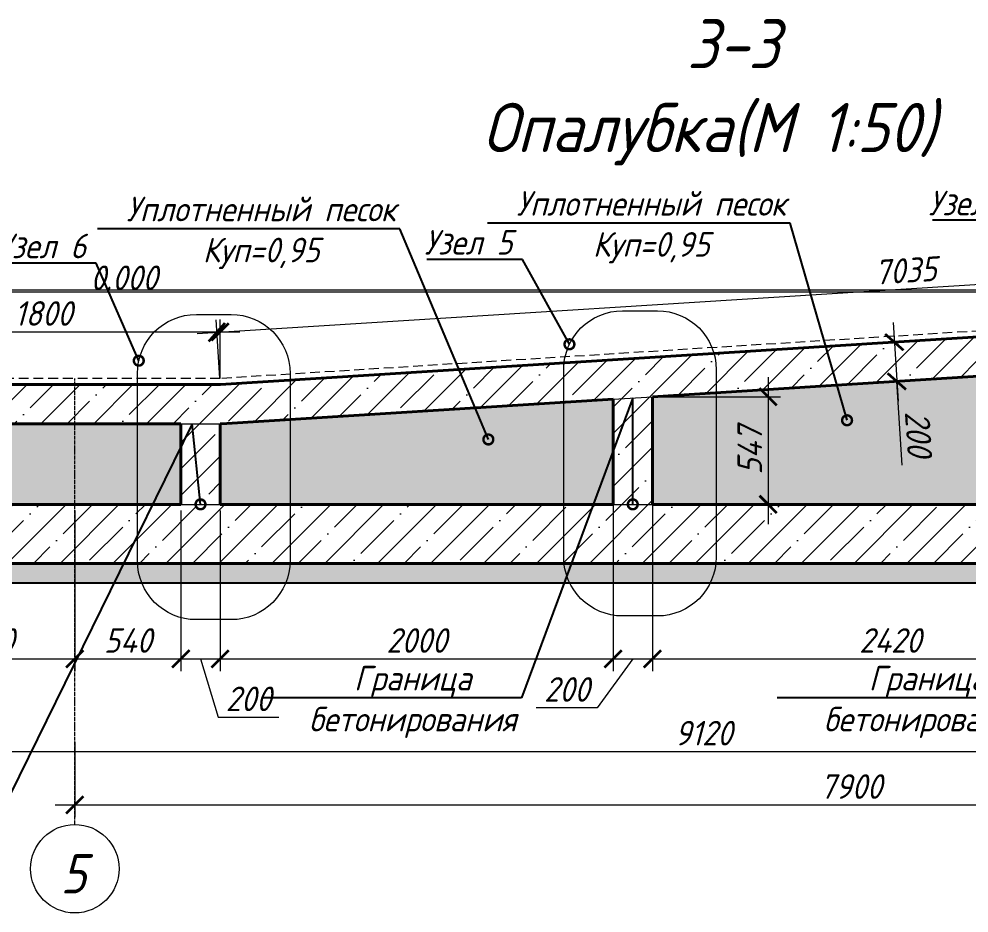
# Model space of a CAD drawing. Header units: millimetres. Extents: x 504091 to 2165846, y 135022 to 442887.
# Drawn here: x 1059544 to 1064379, y 240639 to 245186 of the extents above; entities that cross this region are included whole.
import ezdxf
from ezdxf import colors
from ezdxf.entities.mleader import LeaderData, LeaderLine
from ezdxf.math import Vec2, Vec3

# ---------------------------------------------------------------- set-up
doc = ezdxf.new("R2010")
doc.units = ezdxf.units.MM
for name, pattern in [('( Dashed )', [0.75, 0.5, -0.25]), ('ADSK_Линия сетки', [25, 20, -2.5, 0, -2.5]), ('осеваяX2', [4, 2.5, -0.5, 0.5, -0.5])]:
    doc.linetypes.add(name, pattern=pattern)
doc.layers.get('Defpoints').update_dxf_attribs({"color": 255})
doc.layers.add('!Defpoints', color=255, linetype='Continuous', lineweight=5, plot=False)
doc.layers.add('PS_Выноски', color=7, linetype='Continuous')
doc.layers.add('SGRAND', color=7, linetype='Continuous')
for name, color, linetype, lineweight in [('Аннотация', 7, 'Continuous', 9), ('Лестницы', 7, 'Continuous', 18), ('Монолит тонкий', 204, 'Continuous', 9), ('Оси', 165, 'осеваяX2', 13), ('Размер', 7, 'Continuous', 13), ('Размеры КР', 164, 'Continuous', 9)]:
    doc.layers.add(name, color=color, linetype=linetype, lineweight=lineweight)
doc.styles.add('GOST 2.304_new', font='isocpeur.ttf', dxfattribs={"width": 0.9, "oblique": 15})
doc.linetypes.add('zem', pattern='A,1.9,[130,ltypeshp.shx,S=2.4,R=135,X=0.5,Y=-1.8],2,[130,ltypeshp.shx,S=2.4,R=135,X=0.5,Y=-1.8],2,[130,ltypeshp.shx,S=2.4,R=135,X=0.5,Y=-1.8],3.8', length=9.7)
doc.linetypes.add('зигзаг', pattern='A,0.00254,-5.08,[131,ltypeshp.shx,S=5.08,R=0,X=-5.08,Y=0],-10.16,[131,ltypeshp.shx,S=5.08,R=180,X=5.08,Y=0],-5.08', length=20.32254)
doc.dimstyles.new('SPDS 1_50', dxfattribs={"dimscale": 50, "dimtxt": 2.5, "dimasz": 1.77, "dimexe": 1.25, "dimexo": 0.625, "dimtad": 1, "dimdec": 0, "dimrnd": 0.001, "dimzin": 9, "dimtxsty": 'GOST 2.304_new', "dimblk": 'ARCHTICK', "dimcen": 2.5, "dimdle": 2, "dimclrt": 256, "dimadec": 0, "dimazin": 2, "dimtfac": 0.75, "dimtdec": 0, "dimtmove": 1, "dimatfit": 3, "dimfxl": 0, "dimtolj": 1, "dimlwd": 9, "dimlwe": 9, "dimarcsym": 0})

# ---------------------------------------------------------------- blocks, each defined once
blk = doc.blocks.new('_ArchTick')
at = {"color": 0, "linetype": 'ByBlock', "const_width": 0.15}
blk.add_lwpolyline([(-0.5, -0.5), (0.5, 0.5)], dxfattribs=at)
blk = doc.blocks.new('*D1680')
at = {"layer": 'Defpoints', "color": 0, "lineweight": 20, "transparency": 16777216}
for p in [(1059827.9, 241540.3), (1067727.9, 241373.7), (1067727.9, 241188.2)]:
    blk.add_point(p, dxfattribs=at)
at = {"layer": 'Размеры КР', "color": 0, "lineweight": 9, "transparency": 16777216}
for p, q in [((1059827.9, 241509.1), (1059827.9, 241125.7)), ((1067727.9, 241342.5), (1067727.9, 241125.7)), ((1059727.9, 241188.2), (1067827.9, 241188.2))]:
    blk.add_line(p, q, dxfattribs=at)
at = {"layer": 'Размеры КР', "color": 0, "lineweight": 9, "transparency": 16777216, "xscale": 88.5, "yscale": 88.5, "zscale": 88.5, "rotation": 180}
blk.add_blockref('_ArchTick', (1059827.9, 241188.2), dxfattribs=at)
at = {"layer": 'Размеры КР', "color": 0, "lineweight": 9, "transparency": 16777216, "xscale": 88.5, "yscale": 88.5, "zscale": 88.5}
blk.add_blockref('_ArchTick', (1067727.9, 241188.2), dxfattribs=at)
at = {"layer": 'Размеры КР', "lineweight": 20, "transparency": 16777216, "insert": (1063777.9, 241282), "char_height": 125, "attachment_point": 5, "style": 'GOST 2.304_new'}
blk.add_mtext('\\A1;7900', dxfattribs=at)
blk = doc.blocks.new('*D1684')
at = {"layer": 'Defpoints', "color": 0, "lineweight": 20, "transparency": 16777216}
for p in [(1058967.6, 242717.4), (1059827.9, 242717.4), (1059827.9, 241931.3)]:
    blk.add_point(p, dxfattribs=at)
at = {"layer": 'Размеры КР', "color": 0, "lineweight": 9, "transparency": 16777216}
for p, q in [((1058967.6, 242686.2), (1058967.6, 241868.8)), ((1059827.9, 242686.2), (1059827.9, 241868.8)), ((1058867.6, 241931.3), (1059927.9, 241931.3))]:
    blk.add_line(p, q, dxfattribs=at)
at = {"layer": 'Размеры КР', "color": 0, "lineweight": 9, "transparency": 16777216, "xscale": 88.5, "yscale": 88.5, "zscale": 88.5, "rotation": 180}
blk.add_blockref('_ArchTick', (1058967.6, 241931.3), dxfattribs=at)
at = {"layer": 'Размеры КР', "color": 0, "lineweight": 9, "transparency": 16777216, "xscale": 88.5, "yscale": 88.5, "zscale": 88.5}
blk.add_blockref('_ArchTick', (1059827.9, 241931.3), dxfattribs=at)
at = {"layer": 'Размеры КР', "lineweight": 20, "transparency": 16777216, "insert": (1059397.8, 242025), "char_height": 125, "attachment_point": 5, "style": 'GOST 2.304_new'}
blk.add_mtext('\\A1;860', dxfattribs=at)
blk = doc.blocks.new('*D1685')
at = {"layer": 'Defpoints', "color": 0, "lineweight": 20, "transparency": 16777216}
for p in [(1059827.9, 242717.4), (1060367.6, 242717.4), (1060367.6, 241931.3)]:
    blk.add_point(p, dxfattribs=at)
at = {"layer": 'Размеры КР', "color": 0, "lineweight": 9, "transparency": 16777216}
for p, q in [((1059827.9, 242686.2), (1059827.9, 241868.8)), ((1060367.6, 242686.2), (1060367.6, 241868.8)), ((1059727.9, 241931.3), (1060467.6, 241931.3))]:
    blk.add_line(p, q, dxfattribs=at)
at = {"layer": 'Размеры КР', "color": 0, "lineweight": 9, "transparency": 16777216, "xscale": 88.5, "yscale": 88.5, "zscale": 88.5, "rotation": 180}
blk.add_blockref('_ArchTick', (1059827.9, 241931.3), dxfattribs=at)
at = {"layer": 'Размеры КР', "color": 0, "lineweight": 9, "transparency": 16777216, "xscale": 88.5, "yscale": 88.5, "zscale": 88.5}
blk.add_blockref('_ArchTick', (1060367.6, 241931.3), dxfattribs=at)
at = {"layer": 'Размеры КР', "lineweight": 20, "transparency": 16777216, "insert": (1060097.8, 242025), "char_height": 125, "attachment_point": 5, "style": 'GOST 2.304_new'}
blk.add_mtext('\\A1;540', dxfattribs=at)
blk = doc.blocks.new('*D1686')
at = {"layer": 'Defpoints', "color": 0, "lineweight": 20, "transparency": 16777216}
for p in [(1060367.6, 242717.4), (1060567.6, 242717.4), (1060567.6, 241931.3)]:
    blk.add_point(p, dxfattribs=at)
at = {"layer": 'Размеры КР', "color": 0, "lineweight": 9, "transparency": 16777216}
for p, q in [((1060367.6, 242686.2), (1060367.6, 241868.8)), ((1060567.6, 242686.2), (1060567.6, 241868.8)), ((1060267.6, 241931.3), (1060667.6, 241931.3)), ((1060467.6, 241931.3), (1060556.7, 241634.4)), ((1060556.7, 241634.4), (1060866.4, 241634.4))]:
    blk.add_line(p, q, dxfattribs=at)
at = {"layer": 'Размеры КР', "color": 0, "lineweight": 9, "transparency": 16777216, "xscale": 88.5, "yscale": 88.5, "zscale": 88.5, "rotation": 180}
blk.add_blockref('_ArchTick', (1060367.6, 241931.3), dxfattribs=at)
at = {"layer": 'Размеры КР', "color": 0, "lineweight": 9, "transparency": 16777216, "xscale": 88.5, "yscale": 88.5, "zscale": 88.5}
blk.add_blockref('_ArchTick', (1060567.6, 241931.3), dxfattribs=at)
at = {"layer": 'Размеры КР', "lineweight": 20, "transparency": 16777216, "insert": (1060711.6, 241728.1), "char_height": 125, "attachment_point": 5, "style": 'GOST 2.304_new'}
blk.add_mtext('\\A1;200', dxfattribs=at)
blk = doc.blocks.new('*D1687')
at = {"layer": 'Defpoints', "color": 0, "lineweight": 20, "transparency": 16777216}
for p in [(1062567.8, 242776), (1060567.6, 242717.4), (1062567.8, 241931.3)]:
    blk.add_point(p, dxfattribs=at)
at = {"layer": 'Размеры КР', "color": 0, "lineweight": 9, "transparency": 16777216}
for p, q in [((1062567.8, 242744.8), (1062567.8, 241868.8)), ((1060567.6, 242686.2), (1060567.6, 241868.8)), ((1060467.6, 241931.3), (1062667.8, 241931.3))]:
    blk.add_line(p, q, dxfattribs=at)
at = {"layer": 'Размеры КР', "color": 0, "lineweight": 9, "transparency": 16777216, "xscale": 88.5, "yscale": 88.5, "zscale": 88.5, "rotation": 180}
blk.add_blockref('_ArchTick', (1060567.6, 241931.3), dxfattribs=at)
at = {"layer": 'Размеры КР', "color": 0, "lineweight": 9, "transparency": 16777216, "xscale": 88.5, "yscale": 88.5, "zscale": 88.5}
blk.add_blockref('_ArchTick', (1062567.8, 241931.3), dxfattribs=at)
at = {"layer": 'Размеры КР', "lineweight": 20, "transparency": 16777216, "insert": (1061567.7, 242025), "char_height": 125, "attachment_point": 5, "style": 'GOST 2.304_new'}
blk.add_mtext('\\A1;2000', dxfattribs=at)
blk = doc.blocks.new('*D1688')
at = {"layer": 'Defpoints', "color": 0, "lineweight": 20, "transparency": 16777216}
for p in [(1062567.8, 242776), (1062767.8, 242776), (1062767.8, 241931.3)]:
    blk.add_point(p, dxfattribs=at)
at = {"layer": 'Размеры КР', "color": 0, "lineweight": 9, "transparency": 16777216}
for p, q in [((1062567.8, 242744.8), (1062567.8, 241868.8)), ((1062767.8, 242744.8), (1062767.8, 241868.8)), ((1062467.8, 241931.3), (1062867.8, 241931.3)), ((1062667.8, 241931.3), (1062486.6, 241682.3)), ((1062486.6, 241682.3), (1062176.8, 241682.3))]:
    blk.add_line(p, q, dxfattribs=at)
at = {"layer": 'Размеры КР', "color": 0, "lineweight": 9, "transparency": 16777216, "xscale": 88.5, "yscale": 88.5, "zscale": 88.5, "rotation": 180}
blk.add_blockref('_ArchTick', (1062567.8, 241931.3), dxfattribs=at)
at = {"layer": 'Размеры КР', "color": 0, "lineweight": 9, "transparency": 16777216, "xscale": 88.5, "yscale": 88.5, "zscale": 88.5}
blk.add_blockref('_ArchTick', (1062767.8, 241931.3), dxfattribs=at)
at = {"layer": 'Размеры КР', "lineweight": 20, "transparency": 16777216, "insert": (1062331.7, 241776), "char_height": 125, "attachment_point": 5, "style": 'GOST 2.304_new'}
blk.add_mtext('\\A1;200', dxfattribs=at)
blk = doc.blocks.new('*D1689')
at = {"layer": 'Defpoints', "color": 0, "lineweight": 20, "transparency": 16777216}
for p in [(1062767.8, 242776), (1065187.8, 242776), (1065187.8, 241931.3)]:
    blk.add_point(p, dxfattribs=at)
at = {"layer": 'Размеры КР', "color": 0, "lineweight": 9, "transparency": 16777216}
for p, q in [((1062767.8, 242744.8), (1062767.8, 241868.8)), ((1065187.8, 242744.8), (1065187.8, 241868.8)), ((1062667.8, 241931.3), (1065287.8, 241931.3))]:
    blk.add_line(p, q, dxfattribs=at)
at = {"layer": 'Размеры КР', "color": 0, "lineweight": 9, "transparency": 16777216, "xscale": 88.5, "yscale": 88.5, "zscale": 88.5, "rotation": 180}
blk.add_blockref('_ArchTick', (1062767.8, 241931.3), dxfattribs=at)
at = {"layer": 'Размеры КР', "color": 0, "lineweight": 9, "transparency": 16777216, "xscale": 88.5, "yscale": 88.5, "zscale": 88.5}
blk.add_blockref('_ArchTick', (1065187.8, 241931.3), dxfattribs=at)
at = {"layer": 'Размеры КР', "lineweight": 20, "transparency": 16777216, "insert": (1063977.8, 242025), "char_height": 125, "attachment_point": 5, "style": 'GOST 2.304_new'}
blk.add_mtext('\\A1;2420', dxfattribs=at)
blk = doc.blocks.new('*D1698')
at = {"layer": 'Defpoints', "color": 0, "lineweight": 20, "transparency": 16777216}
for p in [(1060567.6, 243594.6), (1058767.6, 243327.4), (1060567.6, 243327.4)]:
    blk.add_point(p, dxfattribs=at)
at = {"layer": 'Размеры КР', "color": 0, "lineweight": 9, "transparency": 16777216}
for p, q in [((1058767.6, 243358.7), (1058767.6, 243657.1)), ((1060567.6, 243358.7), (1060567.6, 243657.1)), ((1058667.6, 243594.6), (1060667.6, 243594.6))]:
    blk.add_line(p, q, dxfattribs=at)
at = {"layer": 'Размеры КР', "color": 0, "lineweight": 9, "transparency": 16777216, "xscale": 88.5, "yscale": 88.5, "zscale": 88.5, "rotation": 180}
blk.add_blockref('_ArchTick', (1058767.6, 243594.6), dxfattribs=at)
at = {"layer": 'Размеры КР', "color": 0, "lineweight": 9, "transparency": 16777216, "xscale": 88.5, "yscale": 88.5, "zscale": 88.5}
blk.add_blockref('_ArchTick', (1060567.6, 243594.6), dxfattribs=at)
at = {"layer": 'Размеры КР', "lineweight": 20, "transparency": 16777216, "insert": (1059667.6, 243688.4), "char_height": 125, "attachment_point": 5, "style": 'GOST 2.304_new'}
blk.add_mtext('\\A1;1800', dxfattribs=at)
blk = doc.blocks.new('*D1699')
at = {"layer": 'Defpoints', "color": 0, "lineweight": 20, "transparency": 16777216}
for p in [(1067571.8, 244033.7), (1067588.4, 243768.1), (1060567.6, 243327.4)]:
    blk.add_point(p, dxfattribs=at)
at = {"layer": 'Размеры КР', "color": 0, "lineweight": 9, "transparency": 16777216}
for p, q in [((1067586.5, 243799.3), (1067567.8, 244096.1)), ((1060451.1, 243586.8), (1067671.6, 244040)), ((1060565.6, 243358.6), (1060547, 243655.4))]:
    blk.add_line(p, q, dxfattribs=at)
at = {"layer": 'Размеры КР', "color": 0, "lineweight": 9, "transparency": 16777216, "xscale": 88.5, "yscale": 88.5, "zscale": 88.5}
for p, rotation in [((1067571.8, 244033.7), 3.591664414097642), ((1060550.9, 243593), 183.5916644140977)]:
    blk.add_blockref('_ArchTick', p, dxfattribs=dict(at, rotation=rotation))
at = {"layer": 'Размеры КР', "lineweight": 20, "transparency": 16777216, "insert": (1064055.5, 243907), "char_height": 125, "attachment_point": 5, "rotation": 3.5917, "style": 'GOST 2.304_new'}
blk.add_mtext('\\A1;7035', dxfattribs=at)
blk = doc.blocks.new('*D1700')
at = {"layer": 'Defpoints', "color": 0, "lineweight": 20, "transparency": 16777216}
for p in [(1063755.9, 243527.2), (1063768.4, 243327.6), (1064011.6, 243342.8)]:
    blk.add_point(p, dxfattribs=at)
at = {"layer": 'Размеры КР', "color": 0, "lineweight": 9, "transparency": 16777216}
for p, q in [((1063992.8, 243642.2), (1064017.8, 243243)), ((1063787.1, 243529.1), (1064061.4, 243546.3)), ((1063799.6, 243329.5), (1064073.9, 243346.7)), ((1064038.3, 242916.3), (1064011.6, 243342.8))]:
    blk.add_line(p, q, dxfattribs=at)
at = {"layer": 'Размеры КР', "color": 0, "lineweight": 9, "transparency": 16777216, "xscale": 88.5, "yscale": 88.5, "zscale": 88.5}
for p, rotation in [((1063999.1, 243542.4), 93.58643613872648), ((1064011.6, 243342.8), 273.5864361387265)]:
    blk.add_blockref('_ArchTick', p, dxfattribs=dict(at, rotation=rotation))
at = {"layer": 'Размеры КР', "lineweight": 20, "transparency": 16777216, "insert": (1064122.2, 243076.7), "char_height": 125, "attachment_point": 5, "rotation": 273.5864, "style": 'GOST 2.304_new'}
blk.add_mtext('\\A1;200', dxfattribs=at)
blk = doc.blocks.new('*D1701')
at = {"layer": 'Defpoints', "color": 0, "lineweight": 20, "transparency": 16777216}
for p in [(1067587.8, 242647.7), (1058467.6, 242567.4), (1067587.8, 241459.9)]:
    blk.add_point(p, dxfattribs=at)
at = {"layer": 'Размеры КР', "color": 0, "lineweight": 9, "transparency": 16777216}
for p, q in [((1067587.8, 242616.5), (1067587.8, 241397.4)), ((1058467.6, 242536.2), (1058467.6, 241397.4)), ((1058367.6, 241459.9), (1067687.8, 241459.9))]:
    blk.add_line(p, q, dxfattribs=at)
at = {"layer": 'Размеры КР', "color": 0, "lineweight": 9, "transparency": 16777216, "xscale": 88.5, "yscale": 88.5, "zscale": 88.5, "rotation": 180}
blk.add_blockref('_ArchTick', (1058467.6, 241459.9), dxfattribs=at)
at = {"layer": 'Размеры КР', "color": 0, "lineweight": 9, "transparency": 16777216, "xscale": 88.5, "yscale": 88.5, "zscale": 88.5}
blk.add_blockref('_ArchTick', (1067587.8, 241459.9), dxfattribs=at)
at = {"layer": 'Размеры КР', "lineweight": 20, "transparency": 16777216, "insert": (1063027.7, 241553.7), "char_height": 125, "attachment_point": 5, "style": 'GOST 2.304_new'}
blk.add_mtext('\\A1;9120', dxfattribs=at)
blk = doc.blocks.new('_DotSmall')
at = {"color": 0, "linetype": 'ByBlock', "lineweight": 35, "const_width": 0.5}
blk.add_lwpolyline([(-0.0625, 0, 1), (0.0625, 0, 1)], format="xyb", close=True, dxfattribs=at)
blk = doc.blocks.new('*D2147')
at = {"layer": 'Defpoints', "color": 0, "lineweight": 20, "transparency": 16777216}
for p in [(1062767.8, 243264.9), (1062767.8, 242717.4), (1063357, 242717.4)]:
    blk.add_point(p, dxfattribs=at)
at = {"layer": 'Размеры КР', "color": 0, "lineweight": 9, "transparency": 16777216}
for p, q in [((1063357, 243364.9), (1063357, 242617.4)), ((1062799, 243264.9), (1063419.5, 243264.9)), ((1062799, 242717.4), (1063419.5, 242717.4))]:
    blk.add_line(p, q, dxfattribs=at)
at = {"layer": 'Размеры КР', "color": 0, "lineweight": 9, "transparency": 16777216, "xscale": 88.5, "yscale": 88.5, "zscale": 88.5}
for p, rotation in [((1063357, 243264.9), 90), ((1063357, 242717.4), 270)]:
    blk.add_blockref('_ArchTick', p, dxfattribs=dict(at, rotation=rotation))
at = {"layer": 'Размеры КР', "lineweight": 20, "transparency": 16777216, "insert": (1063263.3, 242991.1), "char_height": 125, "attachment_point": 5, "rotation": 90, "style": 'GOST 2.304_new'}
blk.add_mtext('\\A1;547', dxfattribs=at)

msp = doc.modelspace()

# ---------------------------------------------------------------- hatches: boundary and pattern name
at = {"layer": 'SGRAND', "lineweight": 20}
h = msp.add_hatch(dxfattribs=at)
h.set_pattern_fill('ANSI35', color=256, scale=30)
h.set_pattern_definition([(45, (29183, -2290.09), (-134.703842, 134.703842), []), (45, (29317.7, -2290.09), (-134.703842, 134.703842), [238.125, -47.625, 0, -47.625])])
h.paths.add_polyline_path([(1067587.7609, 243767.3557), (1060568.581, 243327.4145), (1059827.9116, 243327.4145), (1059827.9116, 243127.4145), (1060367.6418, 243127.4145), (1060367.6418, 242717.4145), (1059827.9116, 242717.4145), (1059827.9116, 242417.4145), (1067587.7609, 242417.4145)])
h.paths.add_polyline_path([(1060567.6418, 243127.4145), (1060574.8426, 243127.4145), (1062567.7609, 243252.3247), (1062567.7609, 242717.4145), (1060567.6418, 242717.4145)], flags=16)
h.paths.add_polyline_path([(1062767.7609, 243264.8601), (1065187.7609, 243416.5384), (1065187.7609, 242717.4145), (1062767.7609, 242717.4145)], flags=16)
h.paths.add_polyline_path([(1065387.7609, 243429.0738), (1067387.7609, 243554.4278), (1067387.7609, 242717.4145), (1065387.7609, 242717.4145)], flags=16)
h.paths.add_polyline_path([(1059827.9116, 243327.4145), (1058767.6418, 243327.4145), (1058767.6418, 242717.4145), (1058467.6418, 242717.4145), (1058467.6418, 242417.4145), (1059827.9116, 242417.4145), (1059827.9116, 242717.4145), (1058967.6418, 242717.4145), (1058967.6418, 243127.4145), (1059827.9116, 243127.4145)])
h = msp.add_hatch(dxfattribs=at)
h.set_pattern_fill('AR-CONC', color=256, scale=0.5)
h.set_pattern_definition([(50, (29183, -2290.085), (91.0923345, -7.969543), [9.525, -104.775]), (355, (29183, -2290.085), (-17.621711, 95.528423), [7.62, -83.820292]), (100.451445, (29190.59, -2290.75), (73.4706235, 87.558876), [8.095004, -89.045122]), (46.1842, (29183, -2264.69), (135.53952, -21.021164), [14.2875, -157.1625]), (96.635558, (29194.3, -2266.44), (118.702067, 123.713062), [12.142512, -133.567804]), (351.184151, (29183, -2264.69), (118.702067, 123.713062), [11.429984, -125.729866]), (21, (29195.7, -2271.035), (75.8071956, -51.132599), [9.525, -104.775]), (326, (29195.7, -2271.035), (30.901014, 92.093983), [7.62, -83.82]), (71.451445, (29202.02, -2275.3), (106.70821, 40.9613844), [8.095004, -89.044969]), (37.5, (29183.003, -2290.085), (1.5443016, 42.2775194), [0, -82.804, 0, -85.09, 0, -84.1375]), (7.5, (29183.003, -2290.085), (33.4098313, 50.0902874), [0, -48.514, 0, -80.899, 0, -32.0675]), (327.5, (29154.682, -2290.085), (67.7952976, -2.864372), [0, -31.75, 0, -99.06, 0, -131.445]), (317.5, (29141.98, -2290.085), (74.0645907, 12.7132455), [0, -41.275, 0, -65.786, 0, -93.345])])
h.paths.add_polyline_path([(1059827.9116, 243127.4145), (1058967.6418, 243127.4145), (1058967.6418, 242717.4145), (1059827.9116, 242717.4145)])
h.paths.add_polyline_path([(1060367.6418, 243127.4145), (1059827.9116, 243127.4145), (1059827.9116, 242717.4145), (1060367.6418, 242717.4145)])
h.paths.add_polyline_path([(1062567.7609, 243252.3247), (1060567.6418, 243126.9632), (1060567.6418, 242717.4145), (1062567.7609, 242717.4145)])
h.paths.add_polyline_path([(1065187.7609, 243416.5384), (1062767.7609, 243264.8601), (1062767.7609, 242717.4145), (1065187.7609, 242717.4145)])
h.paths.add_polyline_path([(1067387.7609, 243554.4278), (1065387.7609, 243429.0738), (1065387.7609, 242717.4145), (1067387.7609, 242717.4145)])
h = msp.add_hatch(dxfattribs=at)
h.set_pattern_fill('AR-CONC', color=256, scale=0.5)
h.set_pattern_definition([(50, (180834.15, -20046.085), (91.0923345, -7.969543), [9.525, -104.775]), (355, (180834.15, -20046.08), (-17.621711, 95.528423), [7.62, -83.820292]), (100.451445, (180841.74, -20046.75), (73.4706235, 87.558876), [8.095004, -89.045122]), (46.1842, (180834.15, -20020.68), (135.53952, -21.021164), [14.2875, -157.1625]), (96.635558, (180845.45, -20022.44), (118.702067, 123.713062), [12.142512, -133.567804]), (351.184151, (180834.15, -20020.68), (118.702067, 123.713062), [11.429984, -125.729866]), (21, (180846.85, -20027.035), (75.8071956, -51.132599), [9.525, -104.775]), (326, (180846.85, -20027.03), (30.901014, 92.093983), [7.62, -83.82]), (71.451445, (180853.17, -20031.3), (106.70821, 40.9613844), [8.095004, -89.044969]), (37.5, (180834.152, -20046.085), (1.5443016, 42.2775194), [0, -82.804, 0, -85.09, 0, -84.1375]), (7.5, (180834.152, -20046.085), (33.4098313, 50.0902874), [0, -48.514, 0, -80.899, 0, -32.0675]), (327.5, (180805.83, -20046.085), (67.7952976, -2.864372), [0, -31.75, 0, -99.06, 0, -131.445]), (317.5, (180793.13, -20046.085), (74.0645907, 12.7132455), [0, -41.275, 0, -65.786, 0, -93.345])])
h.paths.add_polyline_path([(1067637.9447, 242417.4145), (1063515.9649, 242417.4145), (1060235.9495, 242417.4145), (1058367.6418, 242417.4145), (1058367.6418, 242317.4145), (1067637.9447, 242317.4145)])

# ---------------------------------------------------------------- linework, layer by layer
at = {"layer": '!Defpoints', "lineweight": 20}
for p, q in [((1067727.9116, 243807.4145), (1059159.8162, 243807.4145)), ((1067727.9116, 243797.4145), (1059159.8162, 243797.4145))]:
    msp.add_line(p, q, dxfattribs=at)
at = {"layer": 'PS_Выноски', "linetype": 'zem', "ltscale": 30}
msp.add_line((1058367.6418, 242317.4145), (1067637.9447, 242317.4145), dxfattribs=at)
at = {"layer": 'Лестницы', "color": 5, "linetype": '( Dashed )', "lineweight": 9, "ltscale": 100}
for p, q in [((1067587.7609, 243797.4145), (1060567.6418, 243357.4145)), ((1060567.6418, 243357.4145), (1058767.6418, 243357.4145))]:
    msp.add_line(p, q, dxfattribs=at)
at = {"layer": 'Монолит тонкий', "lineweight": 40, "ltscale": 100}
for p, q in [((1067587.7609, 243767.3557), (1060568.581, 243327.4145)), ((1065187.7609, 243416.5384), (1062767.7609, 243264.8601)), ((1060568.581, 243327.4145), (1058767.6418, 243327.4145)), ((1062767.7609, 243264.8601), (1062767.7609, 242717.4145)), ((1062567.7609, 243252.3247), (1060574.8426, 243127.4145)), ((1062567.7609, 243252.3247), (1062567.7609, 242717.4145)), ((1060367.6418, 243127.4145), (1058967.6418, 243127.4145)), ((1060367.6418, 243127.4145), (1060367.6418, 242717.4145)), ((1060574.8426, 243127.4145), (1060567.6418, 243127.4145)), ((1060567.6418, 243127.4145), (1060567.6418, 242717.4145)), ((1060367.6418, 242717.4145), (1058967.6418, 242717.4145)), ((1062567.7609, 242717.4145), (1060567.6418, 242717.4145)), ((1065187.7609, 242717.4145), (1062767.7609, 242717.4145)), ((1067587.7609, 242417.4145), (1058467.6418, 242417.4145))]:
    msp.add_line(p, q, dxfattribs=at)
at = {"layer": 'Оси', "linetype": 'ADSK_Линия сетки'}
msp.add_line((1059827.9116, 241088.8602), (1059827.9116, 243357.4145), dxfattribs=at)
at = {"layer": 'Размеры КР', "linetype": 'зигзаг', "lineweight": 20}
for p, q in [((1062567.7609, 243252.3247), (1062767.7609, 243264.8601)), ((1060367.6418, 243127.4145), (1060567.6418, 243127.4145)), ((1060367.6418, 242717.4145), (1060567.6418, 242717.4145)), ((1062567.7609, 242717.4145), (1062767.7609, 242717.4145))]:
    msp.add_line(p, q, dxfattribs=at)
at = {"layer": 'Размеры КР', "lineweight": 20}
msp.add_line((1067637.9447, 242317.4145), (1058367.6418, 242317.4145), dxfattribs=at)
for points in [[(1062616.1606, 243702.4067), (1062792.8857, 243702.4067, -0.414213562), (1063092.8857, 243402.4067), (1063092.8857, 242449.6149, -0.414213562), (1062792.8857, 242149.6149), (1062616.1606, 242149.6149, -0.414213562), (1062316.1606, 242449.6149), (1062316.1606, 243402.4067, -0.414213562)], [(1060446.4562, 243683.7254), (1060623.1813, 243683.7254, -0.414213562), (1060923.1813, 243383.7254), (1060923.1813, 242430.9335, -0.414213562), (1060623.1813, 242130.9335), (1060446.4562, 242130.9335, -0.414213562), (1060146.4562, 242430.9335), (1060146.4562, 243383.7254, -0.414213562)]]:
    msp.add_lwpolyline(points, format="xyb", close=True, dxfattribs=at)
msp.add_circle((1059827.9116, 240863.8602), 225, dxfattribs=at)

# ---------------------------------------------------------------- texts
at = {"layer": '!Defpoints', "lineweight": 20, "style": 'GOST 2.304_new', "oblique": 15, "width": 0.9}
msp.add_text('0.000', height=125, dxfattribs=at).set_placement((1059907.1011, 243807.4145))
at = {"layer": 'Аннотация', "lineweight": 9, "insert": (1057932.1638, 245185.3582), "char_height": 250, "attachment_point": 1, "line_spacing_factor": 1.022766, "style": 'GOST 2.304_new'}
msp.add_mtext_dynamic_manual_height_columns('\\pi5011.75591;3-3\\P\\pi3970.82623;Опалубка(М 1:50)', width=9067.846618, gutter_width=2500, heights=[1983.7092], dxfattribs=at)
at = {"layer": 'Оси', "insert": (1059820.7016, 240838.2843), "char_height": 200, "width": 245.7, "attachment_point": 5, "line_spacing_factor": 1.022766, "style": 'GOST 2.304_new'}
msp.add_mtext('\\pt51.428,102.858,154.286,205.714,257.142,308.572,360,411.428,462.858,514.286,565.714,617.142,668.572,720,771.428,822.858,874.286,925.714,977.142,1028.572,1080,1131.428,1182.858,1234.286,1285.714,1337.142,1388.572,1440,1491.428,1542.858,1594.286,1645.714;5', dxfattribs=at)

# ---------------------------------------------------------------- dimensions: what is measured, and where the dimension line sits
at = {"layer": 'Размеры КР', "lineweight": 20}
dim = msp.add_aligned_dim(p1=(1060567.581, 243327.4145), p2=(1067588.4251, 243768.1032), distance=266.1544, dimstyle='SPDS 1_50', dxfattribs=at)
dim.commit()
dim.dimension.update_dxf_attribs({"geometry": '*D1699', "text_midpoint": (1064055.4567, 243906.9563)})
for base, p1, p2, picture, middle in [((1060567.581, 243594.6426), (1058767.6418, 243327.4145), (1060567.581, 243327.4145), '*D1698', (1059667.6114, 243688.3926)), ((1062567.7609, 241931.2524), (1060567.6418, 242717.4145), (1062567.7609, 242776.0381), '*D1687', (1061567.7013, 242025.0024)), ((1065187.7609, 241931.2524), (1062767.7609, 242776.0381), (1065187.7609, 242776.0381), '*D1689', (1063977.7609, 242025.0024)), ((1059827.9116, 241931.2524), (1058967.6418, 242717.4145), (1059827.9116, 242717.4145), '*D1684', (1059397.7767, 242025.0024)), ((1060367.6418, 241931.2524), (1059827.9116, 242717.4145), (1060367.6418, 242717.4145), '*D1685', (1060097.7767, 242025.0024)), ((1060567.6418, 241931.2524), (1060367.6418, 242717.4145), (1060567.6418, 242717.4145), '*D1686', (1060587.9543, 241728.1274)), ((1067587.7609, 241459.9204), (1058467.6418, 242567.4145), (1067587.7609, 242647.7348), '*D1701', (1063027.7013, 241553.6704)), ((1067727.9116, 241188.2305), (1059827.9116, 241540.3038), (1067727.9116, 241373.7088), '*D1680', (1063777.9116, 241281.9805))]:
    dim = msp.add_linear_dim(base=base, p1=p1, p2=p2, dimstyle='SPDS 1_50', dxfattribs=at)
    dim.commit()
    dim.dimension.update_dxf_attribs({"geometry": picture, "text_midpoint": middle})
dim = msp.add_linear_dim(base=(1064011.5714, 243342.8184), p1=(1063755.9026, 243527.1863), p2=(1063768.4134, 243327.578), angle=273.5864361, dimstyle='SPDS 1_50', dxfattribs=at)
dim.commit()
dim.dimension.update_dxf_attribs({"geometry": '*D1700', "text_midpoint": (1063975.9656, 243067.5525), "dimtype": 161})
dim = msp.add_linear_dim(base=(1063357.0366, 242717.4145), p1=(1062767.7609, 243264.8601), p2=(1062767.7609, 242717.4145), angle=90, dimstyle='SPDS 1_50', dxfattribs=at)
dim.commit()
dim.dimension.update_dxf_attribs({"geometry": '*D2147', "text_midpoint": (1063263.2866, 242991.1373)})
dim = msp.add_linear_dim(base=(1062767.7609, 241931.2524), p1=(1062567.7609, 242776.0381), p2=(1062767.7609, 242776.0381), dimstyle='SPDS 1_50', dxfattribs=at)
dim.commit()
dim.dimension.update_dxf_attribs({"geometry": '*D1688', "text_midpoint": (1062455.3178, 241682.2508), "dimtype": 160})

# ---------------------------------------------------------------- leaders
at = {"layer": 'Размер', "ltscale": 20}
ml = msp.add_multileader_mtext('Standard', dxfattribs=at)
ml.set_content('\\A1;Уплотненный песок\\PКуп=0,95', color=256, style='GOST 2.304_new')
ml.set_leader_properties()
ml.set_arrow_properties(name='DOTSMALL')
ml.build(insert=Vec2(0, 0))
ml.multileader.update_dxf_attribs({"text_left_attachment_type": 6, "text_right_attachment_type": 6, "dogleg_length": 1, "arrow_head_size": 100})
ctx = ml.context
ctx.base_point, ctx.char_height, ctx.arrow_head_size, ctx.landing_gap_size, ctx.plane_origin = Vec3(1060090.2593, 244119.5411), 125, 100, 0, Vec3(1042801.6581, 391652.0744)
ctx.left_attachment, ctx.right_attachment, ctx.text_align_type = 6, 6, 1
notes = []
notes.append((ctx, [(0, (1, 1, 0), (1061482.503, 244119.5411), (-1, 0), 20, [(0, [(1061932.7711, 243047.4595)], 0, [])])]))
ctx.mtext.insert, ctx.mtext.rotation, ctx.mtext.width, ctx.mtext.alignment, ctx.mtext.flow_direction = Vec3(1060776.3812, 244282.0411), 6.283185307, 1664.96034, 2, 5
ml = msp.add_multileader_mtext('Standard', dxfattribs=at)
ml.set_content('\\A1;Уплотненный песок\\PКуп=0,95', color=256, style='GOST 2.304_new')
ml.set_leader_properties()
ml.set_arrow_properties(name='DOTSMALL')
ml.build(insert=Vec2(0, 0))
ml.multileader.update_dxf_attribs({"text_left_attachment_type": 6, "text_right_attachment_type": 6, "dogleg_length": 1, "arrow_head_size": 100})
ctx = ml.context
ctx.base_point, ctx.char_height, ctx.arrow_head_size, ctx.landing_gap_size, ctx.plane_origin = Vec3(1062075.8862, 244148.1713), 125, 100, 0, Vec3(1044627.2764, 391749.6708)
ctx.left_attachment, ctx.right_attachment, ctx.text_align_type = 6, 6, 1
notes.append((ctx, [(0, (1, 1, 0), (1063468.1298, 244148.1713), (-1, 0), 20, [(0, [(1063758.3894, 243145.0559)], 0, [])])]))
ctx.mtext.insert, ctx.mtext.rotation, ctx.mtext.width, ctx.mtext.alignment, ctx.mtext.flow_direction = Vec3(1062762.008, 244310.6713), 6.283185307, 1664.96034, 2, 5
ml = msp.add_multileader_mtext('Standard', dxfattribs=at)
ml.set_content('\\A1;Узел 4', color=256, style='GOST 2.304_new')
ml.set_leader_properties()
ml.set_arrow_properties(name='DOTSMALL')
ml.build(insert=Vec2(0, 0))
ml.multileader.update_dxf_attribs({"text_left_attachment_type": 6, "text_right_attachment_type": 6, "dogleg_length": 1, "arrow_head_size": 100})
ctx = ml.context
ctx.base_point, ctx.char_height, ctx.arrow_head_size, ctx.landing_gap_size, ctx.plane_origin = Vec3(1064137.8469, 244162.4725), 125, 100, 0, Vec3(1045756.8138, 391593.4235)
ctx.left_attachment, ctx.right_attachment, ctx.text_align_type = 6, 6, 1
notes.append((ctx, [(0, (1, 1, 0), (1064680.4592, 244162.4725), (-1, 0), 20, [(0, [(1064918.8689, 243731.2283)], 0, [])])]))
ctx.mtext.insert, ctx.mtext.rotation, ctx.mtext.width, ctx.mtext.alignment, ctx.mtext.flow_direction = Vec3(1064399.1531, 244312.4725), 6.283185307, 1664.96034, 2, 5
ml = msp.add_multileader_mtext('Standard', dxfattribs=at)
ml.set_content('\\A1;Узел 6', color=256, style='GOST 2.304_new')
ml.set_leader_properties()
ml.set_arrow_properties(name='DOTSMALL')
ml.build(insert=Vec2(0, 0))
ml.multileader.update_dxf_attribs({"text_left_attachment_type": 6, "text_right_attachment_type": 6, "dogleg_length": 1, "arrow_head_size": 100})
ctx = ml.context
ctx.base_point, ctx.char_height, ctx.arrow_head_size, ctx.landing_gap_size, ctx.plane_origin = Vec3(1059405.9488, 243944.2072), 125, 100, 0, Vec3(1041013.6656, 391375.1582)
ctx.left_attachment, ctx.right_attachment, ctx.text_align_type = 6, 6, 1
notes.append((ctx, [(0, (1, 1, 0), (1059937.3111, 243944.2072), (-1, 0), 20, [(0, [(1060153.4817, 243448.2696)], 0, [])])]))
ctx.mtext.insert, ctx.mtext.rotation, ctx.mtext.width, ctx.mtext.alignment, ctx.mtext.flow_direction = Vec3(1059661.6299, 244094.2072), 6.283185307, 1664.96034, 2, 5
ml = msp.add_multileader_mtext('Standard', dxfattribs=at)
ml.set_content('\\A1;Узел 5', color=256, style='GOST 2.304_new')
ml.set_leader_properties()
ml.set_arrow_properties(name='DOTSMALL')
ml.build(insert=Vec2(0, 0))
ml.multileader.update_dxf_attribs({"text_left_attachment_type": 6, "text_right_attachment_type": 6, "dogleg_length": 1, "arrow_head_size": 100})
ctx = ml.context
ctx.base_point, ctx.char_height, ctx.arrow_head_size, ctx.landing_gap_size, ctx.plane_origin = Vec3(1061575.6532, 243962.8886), 125, 100, 0, Vec3(1043183.3701, 391393.8396)
ctx.left_attachment, ctx.right_attachment, ctx.text_align_type = 6, 6, 1
notes.append((ctx, [(0, (1, 1, 0), (1062107.0155, 243962.8886), (-1, 0), 20, [(0, [(1062345.4252, 243531.6443)], 0, [])])]))
ctx.mtext.insert, ctx.mtext.rotation, ctx.mtext.width, ctx.mtext.alignment, ctx.mtext.flow_direction = Vec3(1061831.3343, 244112.8886), 6.283185307, 1664.96034, 2, 5
ml = msp.add_multileader_mtext('Standard', dxfattribs=at)
ml.set_content('\\A1;Граница бетонирования', color=256, style='GOST 2.304_new')
ml.set_leader_properties()
ml.set_arrow_properties(name='DOTSMALL')
ml.build(insert=Vec2(0, 0))
ml.multileader.update_dxf_attribs({"text_left_attachment_type": 6, "text_right_attachment_type": 6, "dogleg_length": 1, "arrow_head_size": 100})
ctx = ml.context
ctx.base_point, ctx.char_height, ctx.arrow_head_size, ctx.landing_gap_size, ctx.plane_origin = Vec3(1063633.499, 241733.5283), 125, 100, 0, Vec3(1041701.0258, 388752.7328)
ctx.left_attachment, ctx.right_attachment, ctx.text_align_type = 6, 6, 1
notes.append((ctx, [(0, (1, 1, 0), (1064721.9926, 241733.5283), (-1, 0), 20, [(1, [(1065287.7609, 242717.4145), (1065277.5087, 243422.1635)], 0, [])])]))
ctx.mtext.insert, ctx.mtext.rotation, ctx.mtext.width, ctx.mtext.alignment, ctx.mtext.flow_direction = Vec3(1064167.7458, 241896.0283), 6.283185307, 1286.674802, 2, 5
ml = msp.add_multileader_mtext('Standard', dxfattribs=at)
ml.set_content('\\A1;Граница бетонирования', color=256, style='GOST 2.304_new')
ml.set_leader_properties()
ml.set_arrow_properties(name='DOTSMALL')
ml.build(insert=Vec2(0, 0))
ml.multileader.update_dxf_attribs({"text_left_attachment_type": 6, "text_right_attachment_type": 6, "dogleg_length": 1, "arrow_head_size": 100})
ctx = ml.context
ctx.base_point, ctx.char_height, ctx.arrow_head_size, ctx.landing_gap_size, ctx.plane_origin = Vec3(1061013.499, 241733.5283), 125, 100, 0, Vec3(1039081.0258, 388752.7328)
ctx.left_attachment, ctx.right_attachment, ctx.text_align_type = 6, 6, 1
notes.append((ctx, [(0, (1, 1, 0), (1062101.9926, 241733.5283), (-1, 0), 20, [(1, [(1062667.7609, 242717.4145), (1062667.7609, 243258.5924)], 0, [])])]))
ctx.mtext.insert, ctx.mtext.rotation, ctx.mtext.width, ctx.mtext.alignment, ctx.mtext.flow_direction = Vec3(1061547.7458, 241896.0283), 6.283185307, 1286.674802, 2, 5
ml = msp.add_multileader_mtext('Standard', dxfattribs=at)
ml.set_content('\\A1;Граница бетонирования', color=256, style='GOST 2.304_new')
ml.set_leader_properties()
ml.set_arrow_properties(name='DOTSMALL')
ml.build(insert=Vec2(0, 0))
ml.multileader.update_dxf_attribs({"text_left_attachment_type": 6, "text_right_attachment_type": 6, "dogleg_length": 1, "arrow_head_size": 100})
ctx = ml.context
ctx.base_point, ctx.char_height, ctx.arrow_head_size, ctx.landing_gap_size, ctx.plane_origin = Vec3(1058410.3242, 241242.2515), 125, 100, 0, Vec3(1036477.851, 388261.4559)
ctx.left_attachment, ctx.right_attachment, ctx.text_align_type = 6, 6, 1
notes.append((ctx, [(0, (1, 1, 0), (1059498.8178, 241242.2515), (-1, 0), 20, [(1, [(1060467.6418, 242717.4145), (1060425.2456, 243127.4145)], 0, [])])]))
ctx.mtext.insert, ctx.mtext.rotation, ctx.mtext.width, ctx.mtext.alignment, ctx.mtext.flow_direction = Vec3(1058944.571, 241404.7515), 6.283185307, 1286.674802, 2, 5
for ctx, leaders in notes:
    for number, flags, end, landing, length, lines in leaders:
        leader = LeaderData()
        leader.index, (leader.has_last_leader_line, leader.has_dogleg_vector, leader.attachment_direction) = number, flags
        leader.last_leader_point, leader.dogleg_vector, leader.dogleg_length = Vec3(end), Vec3(landing), length
        for number, points, colour, breaks in lines:
            line = LeaderLine()
            line.index, line.vertices, line.color, line.breaks = number, Vec3.list(points), colors.encode_raw_color(colour), breaks
            leader.lines.append(line)
        ctx.leaders.append(leader)

doc.saveas('drawing.dxf')
